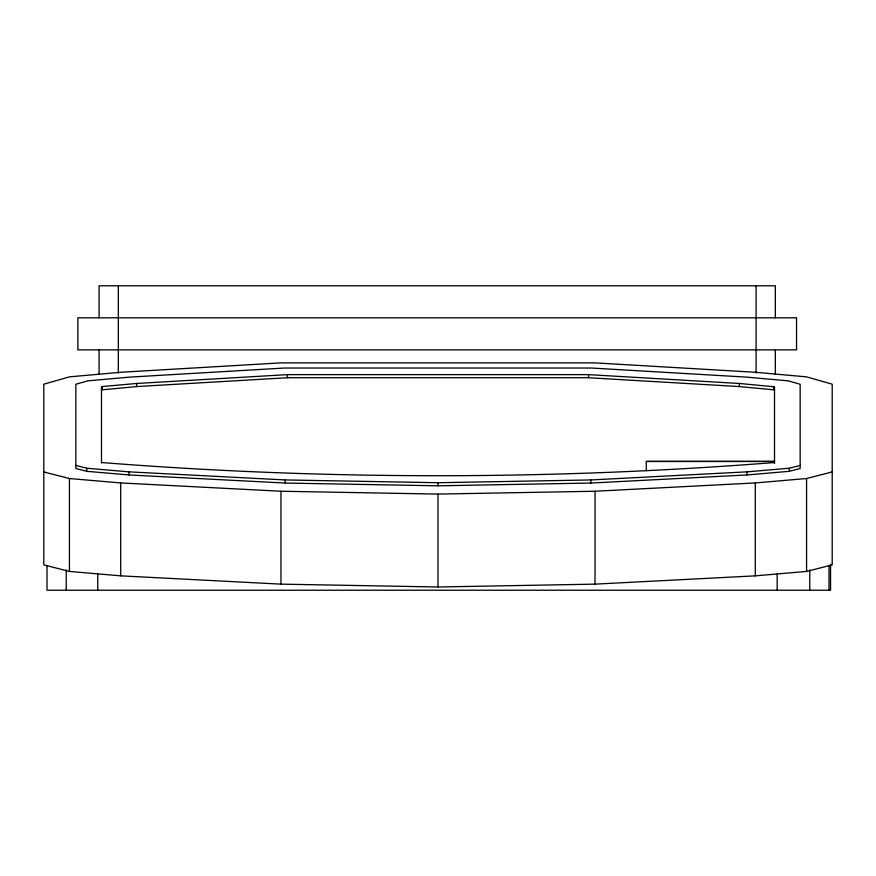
<?xml version="1.0" encoding="UTF-8"?>
<svg xmlns="http://www.w3.org/2000/svg" width="876" height="876" viewBox="0 0 876 876"><rect width="100%" height="100%" fill="white"/><g stroke="black" fill="none" stroke-linecap="round" stroke-linejoin="round"><path stroke-width="1.31" d="M774.515 463.404L774.515 386.798L739.355 383.469L588.562 374.632L287.438 374.632L136.645 383.469L102.372 386.535L101.485 386.798L101.485 462.922M101.485 389.886L136.645 386.568L287.438 377.731L588.562 377.731L739.355 386.568L774.515 389.886M75.851 465.43L86.724 468.222L128.991 471.857L285.258 479.949L438 482.72L590.742 479.949L747.009 471.857L789.276 468.222L800.149 465.43M789.276 471.31L800.149 468.529L800.149 384.257L788.258 380.863L746.429 377.118L591.442 368.03L284.558 368.03L129.571 377.118L87.742 380.863L75.851 384.257L75.851 468.529L86.724 471.31L128.991 474.956L285.258 483.048L438 485.808L590.742 483.048L747.009 474.956L789.276 471.31L789.276 468.222M43.8 471.956L69.434 478.526L120.713 482.939L280.966 491.239L438 494.086L595.034 491.239L755.287 482.939L806.566 478.526L832.2 471.956M806.566 571.437L832.2 564.867L832.2 384.181L806.566 376.866L755.287 372.267L595.034 362.883L280.966 362.883L120.713 372.267L69.434 376.866L43.8 384.181L43.8 564.867L69.434 571.437L120.713 575.85L280.966 584.139L438 586.986L595.034 584.139L755.287 575.85L806.566 571.437L806.566 478.526M774.515 462.528C550.643 480.114 325.357 480.114 101.485 462.528M774.515 461.345L646.313 461.345L646.313 470.784M646.313 461.499L774.515 461.499M830.547 564.319L830.547 590.227L47.008 590.227L47.008 565.852M829.003 565.852L829.003 590.227M809.763 569.915L809.763 590.227M777.176 573.977L777.176 590.227M775.326 317.813L775.326 285.773L99.097 285.773L99.097 317.813M775.326 349.863L775.326 374.37M773.628 386.535L773.628 389.634M756.097 285.773L756.097 372.99M755.287 482.939L755.287 575.85M747.009 471.857L747.009 474.956M739.355 383.469L739.355 386.568M595.034 491.239L595.034 584.139M590.742 479.949L590.742 483.048M588.562 374.632L588.562 377.731M438 482.72L438 485.808M438 494.086L438 586.986M287.438 374.632L287.438 377.731M285.258 479.949L285.258 483.048M280.966 491.239L280.966 584.139M136.645 383.469L136.645 386.568M128.991 471.857L128.991 474.956M120.713 482.939L120.713 575.85M118.326 285.773L118.326 372.99M102.372 386.535L102.372 389.634M99.097 349.863L99.097 374.37M97.74 573.977L97.74 590.227M86.724 468.222L86.724 471.31M69.434 478.526L69.434 571.437M66.237 569.915L66.237 590.227M796.547 317.813L77.887 317.813L77.887 349.863L796.547 349.863L796.547 317.813"/></g></svg>
